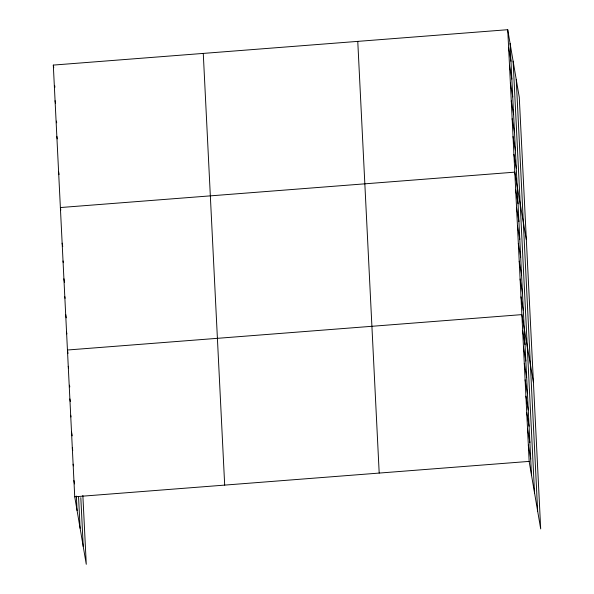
<?xml version="1.0" encoding="UTF-8"?>
<svg xmlns="http://www.w3.org/2000/svg" width="594" height="594" viewBox="0 0 594 594"><rect width="100%" height="100%" fill="white"/><g stroke="black" fill="none" stroke-linecap="round" stroke-linejoin="round"><path stroke-width="0.89" d="M82.856 495.441L86.271 564.3L74.733 496.784L53.304 65.088L507.729 29.7L519.267 97.216L540.696 528.912L529.15 461.397L507.729 29.7M74.733 496.784L529.15 461.397M508.613 47.505L510.966 61.271M509.496 65.318L511.85 79.084M510.38 83.123L512.733 96.889M511.263 100.928L513.617 114.694M512.147 118.741L514.501 132.507M513.03 136.546L515.384 150.312M513.914 154.351L516.268 168.117M526.336 239.679L514.798 172.156L60.38 207.544L60.818 210.128M515.681 189.969L518.035 203.735M516.565 207.774L518.918 221.54M517.448 225.579L519.802 239.345M518.332 243.392L520.686 257.157M519.215 261.197L521.569 274.963M520.099 279.002L522.453 292.768M520.983 296.814L523.336 310.58M533.412 382.135L521.866 314.62L67.449 350.007L68.035 353.445M522.675 330.925L525.029 344.691M523.485 347.238L525.839 361.004M524.294 363.543L526.648 377.309M525.103 379.856L527.457 393.622M525.913 396.161L528.266 409.927M526.722 412.466L529.076 426.24M527.531 428.779L529.885 442.545M528.341 445.084L530.694 458.85M53.304 65.088L53.75 67.671M54.633 85.477L54.93 87.199M55.071 100.705L55.517 103.282M56.4 121.094L56.697 122.81M56.846 136.316L57.284 138.899M58.613 171.933L59.051 174.51M62.147 243.161L62.734 246.607M63.031 260.966L63.32 262.689M63.914 278.779L64.501 282.217M64.798 296.584L65.088 298.307M65.682 314.389L66.268 317.835M66.565 332.202L66.855 333.917M68.258 366.312L68.548 368.035M69.505 385.202L69.802 386.924M69.877 398.93L70.315 401.514M70.686 415.243L70.976 416.958M71.495 431.548L72.23 435.848M72.305 447.854L72.743 450.438M73.114 464.166L73.404 465.889M73.923 480.472L74.51 483.917M516.238 79.477L537.659 511.174M513.112 61.204L534.533 492.901M510.083 43.466L531.504 475.163M357.766 41.38L379.195 473.076M203.267 53.408L224.688 485.105M80.814 497.638L83.242 546.562M78.542 496.577L80.116 528.289M76.366 496.049L77.086 510.55"/></g></svg>
